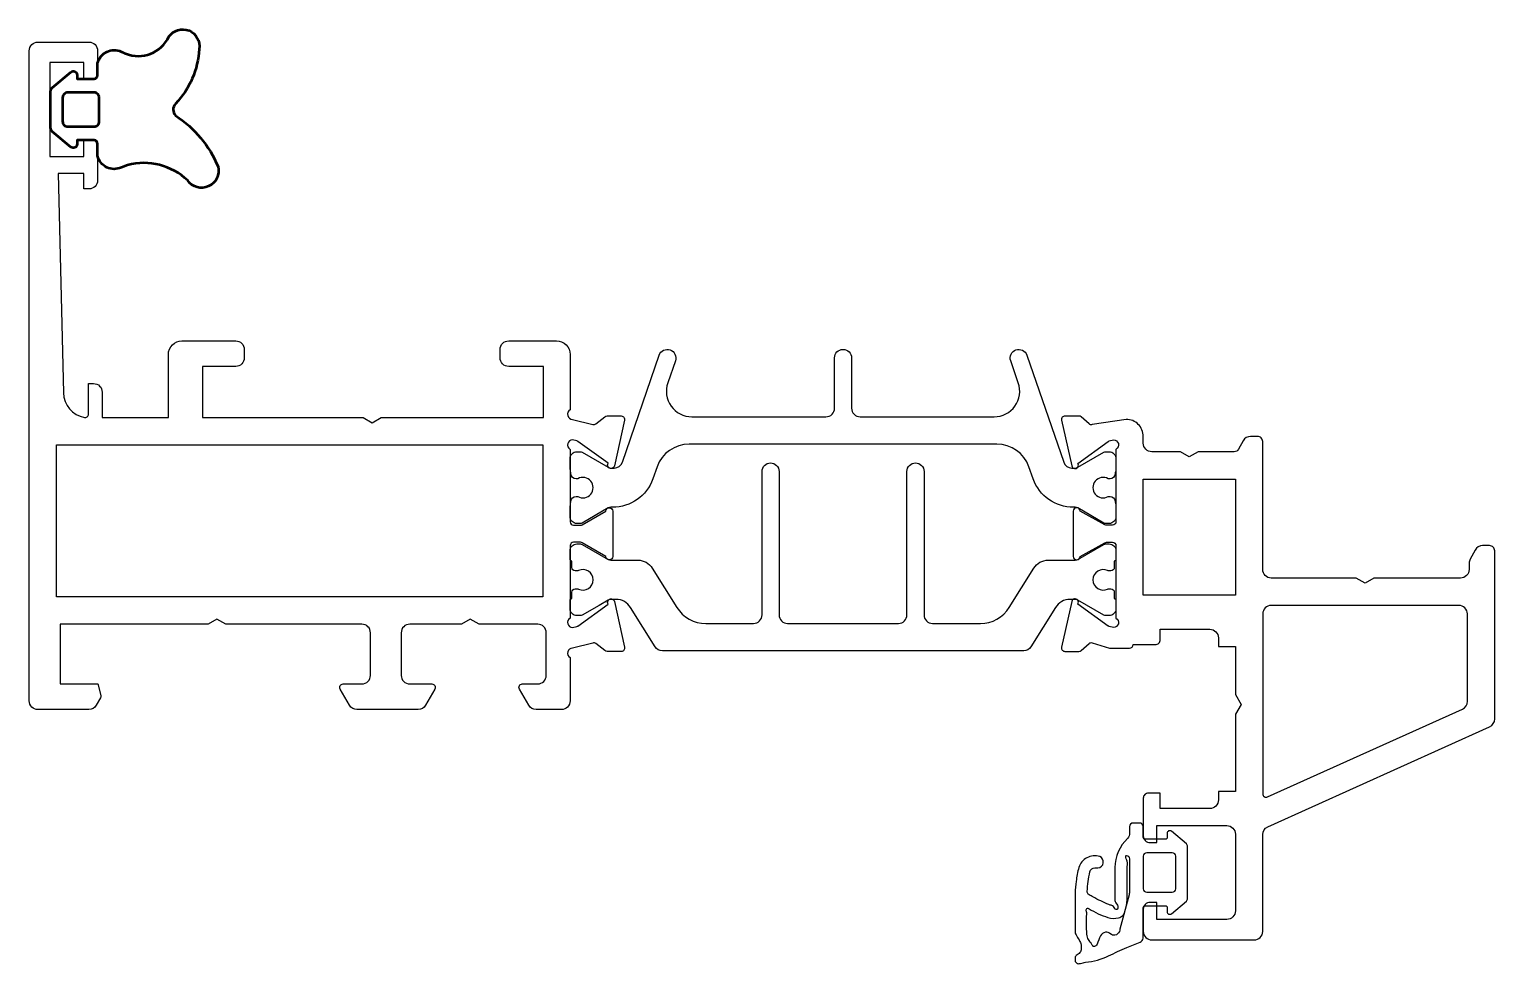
# Model space of a CAD drawing. Header units: millimetres. Extents: x 0 to 85.9, y 0 to 54.7.
import ezdxf

# ---------------------------------------------------------------- set-up
doc = ezdxf.new("R2010")
doc.units = ezdxf.units.MM
doc.layers.add('aluminium', color=4, linetype='Continuous')
doc.layers.add('rubber', color=1, linetype='Continuous')

msp = doc.modelspace()

# ---------------------------------------------------------------- linework, layer by layer
at = {"layer": 'aluminium'}
for points in [[(32.155, 19.781), (33.942, 21.056, -1.238312), (34.297, 21.219), (34.891, 18.54, -0.479614), (34.699, 18.294), (33.865, 18.294, -0.172618), (33.738, 18.339), (33.212, 18.75, 0.244698), (33.031, 18.783), (31.85, 18.491, 0.767327), (31.7, 17.931), (31.7, 15.391, -0.414214), (31.2, 14.891), (29.708, 14.891, -0.267949), (29.275, 15.141), (28.727, 16.091, -0.57735), (28.9, 16.391), (29.8, 16.391, 0.414214), (30.3, 16.891), (30.3, 19.391, 0.414214), (29.8, 19.891), (26.37, 19.891), (25.85, 20.191), (25.33, 19.891), (22.299, 19.89, 0.414214), (21.8, 19.39), (21.8, 16.891, 0.414214), (22.3, 16.391), (23.6, 16.391, -0.57735), (23.773, 16.091), (23.225, 15.141, -0.267949), (22.792, 14.891), (19.208, 14.891, -0.267949), (18.775, 15.141), (18.227, 16.091, -0.57735), (18.4, 16.391), (19.5, 16.391, 0.414214), (20, 16.891), (20, 19.391, 0.414214), (19.5, 19.891), (11.52, 19.891), (11, 20.191), (10.48, 19.891), (1.8, 19.891), (1.8, 16.391), (4.014, 16.391), (4.193, 15.721, -0.198912), (4.173, 15.569), (3.926, 15.141, -0.267949), (3.493, 14.891), (0.5, 14.891, -0.414214), (0, 15.391), (0, 53.491, -0.414214), (0.5, 53.991), (3.5, 53.991, -0.414214), (4, 53.491), (4, 52.191, -0.414214), (3.6, 51.791), (3.2, 51.791), (3.2, 52.791), (1.2, 52.791), (1.2, 47.291), (3.2, 47.291), (3.2, 48.291), (3.6, 48.291, -0.414214), (4, 47.891), (4, 45.891, -0.414214), (3.5, 45.391), (3.2, 45.391), (3.2, 46.291), (1.7, 46.291), (2.001, 33.443, 0.356257), (3.235, 32.002, 0.467488), (3.47, 32.199), (3.47, 33.991), (3.77, 33.991, -0.414214), (4.27, 33.491), (4.27, 31.991), (8.15, 31.991), (8.15, 35.691, -0.414213), (8.95, 36.491), (12.1, 36.491, -0.414214), (12.6, 35.991), (12.6, 35.491, -0.414214), (12.1, 34.991), (10.15, 34.991), (10.15, 31.991), (19.58, 31.991), (20.1, 31.691), (20.62, 31.991), (30.15, 31.991), (30.15, 34.991), (28.1, 34.991, -0.414214), (27.6, 35.491), (27.6, 35.991, -0.414214), (28.1, 36.491), (30.9, 36.491, -0.414214), (31.7, 35.691), (31.7, 32.451, 0.767327), (31.85, 31.891), (33.031, 31.599, 0.244698), (33.212, 31.632), (33.738, 32.043, -0.172618), (33.865, 32.088), (34.699, 32.088, -0.479614), (34.891, 31.842), (34.297, 29.163, -1.238312), (33.942, 29.326), (32.155, 30.6, 0.080897), (32.098, 30.629), (31.85, 30.691, 0.767327), (31.7, 30.131), (31.7, 25.891, 0.414214), (31.9, 25.691), (32.316, 25.691, 0.131652), (32.416, 25.718), (33.8, 26.517, -0.999998), (34.2, 26.517), (34.2, 23.865, -0.999998), (33.8, 23.865), (32.416, 24.664, 0.131652), (32.316, 24.691), (31.9, 24.691, 0.414214), (31.7, 24.491), (31.7, 20.251, 0.767327), (31.85, 19.691), (32.098, 19.753, 0.080897)], [(85.6, 24.491), (85.194, 24.491, 0.272375), (84.757, 24.234), (84.463, 23.704, 0.127458), (84.4, 23.461), (84.4, 23.091, -0.414214), (83.9, 22.591), (78.82, 22.591), (78.3, 22.291), (77.78, 22.591), (72.8, 22.591, -0.414214), (72.3, 23.091), (72.3, 30.591, 0.414214), (72, 30.891), (71.594, 30.891, 0.272375), (71.157, 30.634), (70.886, 30.146, -0.272375), (70.623, 29.991), (68.52, 29.991), (68, 29.691), (67.48, 29.991), (65.8, 29.991, -0.414214), (65.3, 30.491), (65.3, 30.891, 0.414214), (64.3, 31.891), (62.311, 31.581, -0.263193), (62.119, 31.623), (61.662, 32.034, 0.185256), (61.528, 32.086), (60.704, 32.086, 0.479656), (60.509, 31.842), (61.103, 29.163, 1.178332), (61.469, 29.31), (63.244, 30.6, -0.083094), (63.303, 30.629), (63.55, 30.691, -0.767327), (63.7, 30.131), (63.7, 25.891, -0.414214), (63.5, 25.691), (63.151, 25.691, -0.126464), (63.055, 25.716), (61.6, 26.517, 1), (61.2, 26.517), (61.2, 23.865, 1), (61.6, 23.865), (63.055, 24.666, -0.126464), (63.151, 24.691), (63.5, 24.691, -0.414214), (63.7, 24.491), (63.7, 20.251, -0.767327), (63.55, 19.691), (63.303, 19.753, -0.083094), (63.244, 19.782), (61.469, 21.072, 1.178332), (61.103, 21.219), (60.509, 18.539, 0.479656), (60.704, 18.296), (61.528, 18.296, 0.185256), (61.662, 18.348), (62.119, 18.759, -0.263193), (62.311, 18.801), (63.326, 18.491), (63.974, 18.491), (64.5, 18.491, 0.414214), (64.7, 18.691), (66, 18.691, 0.414214), (66.3, 18.991), (66.3, 19.591), (69.2, 19.591, -0.414214), (69.7, 19.091), (69.7, 18.591), (70.7, 18.591), (70.7, 15.769), (71.034, 15.191), (70.7, 14.613), (70.7, 10.091), (69.7, 10.091), (69.7, 9.591, -0.414214), (69.2, 9.091), (66.3, 9.091), (66.3, 9.991), (65.6, 9.991, 0.414214), (65.3, 9.691), (65.3, 7.491, 0.414214), (65.7, 7.091), (66.1, 7.091), (66.1, 8.091), (70.2, 8.091, -0.414214), (70.7, 7.591), (70.7, 3.091, -0.414214), (70.2, 2.591), (66.1, 2.591), (66.1, 3.591), (65.7, 3.591, 0.414214), (65.3, 3.191), (65.3, 1.891, 0.414214), (65.8, 1.391), (71.8, 1.391, 0.414214), (72.3, 1.891), (72.3, 7.566, -0.295071), (72.595, 8.022), (85.605, 13.881, 0.295071), (85.9, 14.337), (85.9, 24.191, 0.414214)], [(83.8, 20.991), (72.8, 20.991, 0.414214), (72.3, 20.491), (72.3, 9.954, 0.544317), (72.582, 9.771), (84.005, 14.915, 0.295071), (84.3, 15.371), (84.3, 20.491, 0.414214)]]:
    msp.add_lwpolyline(points, format="xyb", close=True, dxfattribs=at)
for points in [[(30.1, 21.491), (1.6, 21.491), (1.6, 30.391), (30.1, 30.391)], [(70.7, 21.591), (65.3, 21.591), (65.3, 28.391), (70.7, 28.391)]]:
    msp.add_lwpolyline(points, close=True, dxfattribs=at)
at = {"layer": 'rubber', "linetype": 'Continuous', "lineweight": 50}
for points in [[(4, 48.041, 0.414214), (3.8, 48.241), (2.8, 48.241), (2.8, 48.017, -0.63707), (2.43, 47.844), (1.357, 48.744, -0.221695), (1.25, 48.974), (1.25, 51.108, -0.221695), (1.357, 51.338), (2.43, 52.238, -0.63707), (2.8, 52.066), (2.8, 51.841), (3.8, 51.841, 0.414214), (4, 52.041), (4, 52.752, -0.477948), (5.4, 53.432, 0.0417), (5.637, 53.332, 0.402089), (8.186, 54.315, -0.812103), (9.952, 53.589, -0.18185), (8.573, 50.386, 0.408111), (8.579, 49.686, -0.149201), (11.062, 46.699, -0.840975), (9.283, 45.888, 0.261651), (5.762, 46.784), (5.4, 46.651, -0.477948), (4, 47.331)], [(4.1, 49.341), (4.1, 50.741, 0.414214), (3.8, 51.041), (2.25, 51.041, 0.414214), (1.95, 50.741), (1.95, 49.341, 0.414214), (2.25, 49.041), (3.8, 49.041, 0.414214)]]:
    msp.add_lwpolyline(points, format="xyb", close=True, dxfattribs=at)
at = {"layer": 'rubber'}
for points in [[(36.927, 35.654, -1), (37.872, 35.328), (37.425, 34.029, 0.515034), (38.843, 32.041), (46.7, 32.041, 0.414214), (47.2, 32.541), (47.2, 35.491, -1), (48.2, 35.491), (48.2, 32.541, 0.414214), (48.7, 32.041), (56.557, 32.041, 0.515034), (57.975, 34.029), (57.528, 35.328, -1), (58.473, 35.654), (60.634, 29.378, 0.320103), (61.107, 29.041), (61.314, 29.041, 0.131652), (61.464, 29.081), (62.994, 29.964, -0.131652), (63.094, 29.991), (63.3, 29.991, -0.414214), (63.7, 29.591), (63.7, 29.009, -0.044632), (63.697, 28.974, 0.012287), (63.651, 28.677, -0.37684), (63.353, 28.416), (63.24, 28.416, 1.69614), (63.24, 27.366), (63.353, 27.366, -0.37684), (63.651, 27.105, 0.012287), (63.697, 26.808, -0.044632), (63.7, 26.773), (63.7, 26.191, -0.414214), (63.3, 25.791), (63.094, 25.791, -0.131652), (62.994, 25.818), (61.464, 26.701, 0.131652), (61.314, 26.741), (61.207, 26.741, -0.317203), (58.851, 28.402), (58.599, 29.112, 0.317203), (56.715, 30.441), (38.685, 30.441, 0.317203), (36.801, 29.112), (36.549, 28.402, -0.317203), (34.193, 26.741), (34.086, 26.741, 0.131652), (33.936, 26.701), (32.406, 25.818, -0.131652), (32.306, 25.791), (32.1, 25.791, -0.414214), (31.7, 26.191), (31.7, 26.773, -0.044632), (31.703, 26.808, 0.012287), (31.749, 27.105, -0.37684), (32.047, 27.366), (32.16, 27.366, 1.69614), (32.16, 28.416), (32.047, 28.416, -0.37684), (31.749, 28.677, 0.012287), (31.703, 28.974, -0.044632), (31.7, 29.009), (31.7, 29.591, -0.414214), (32.1, 29.991), (32.306, 29.991, -0.131652), (32.406, 29.964), (33.936, 29.081, 0.131652), (34.086, 29.041), (34.293, 29.041, 0.320103), (34.766, 29.378)], [(50.947, 19.933, 0.414214), (51.447, 20.433), (51.447, 28.841, -1), (52.447, 28.841), (52.447, 20.433, 0.414214), (52.947, 19.933), (55.749, 19.933, 0.258618), (57.445, 20.873), (58.881, 23.171, -0.258618), (59.729, 23.641), (61.314, 23.641, 0.131652), (61.464, 23.681), (62.994, 24.564, -0.131652), (63.094, 24.591), (63.3, 24.591, -0.414214), (63.7, 24.191), (63.7, 23.691, -0.414214), (63.6, 23.591), (63.6, 23.216, -0.414214), (63.4, 23.016), (63.288, 23.016, -0.109552), (63.204, 23.035, 0.548663), (62.35, 22.491, 0.548663), (63.204, 21.947, -0.109552), (63.288, 21.966), (63.4, 21.966, -0.414214), (63.6, 21.766), (63.6, 21.391, -0.414214), (63.7, 21.291), (63.7, 20.791, -0.414214), (63.3, 20.391), (63.094, 20.391, -0.131652), (62.994, 20.418), (61.464, 21.301, 0.131652), (61.314, 21.341), (61.004, 21.341, 0.258618), (60.156, 20.871), (58.717, 18.568, -0.258618), (58.293, 18.333), (37.108, 18.333, -0.258618), (36.684, 18.568), (35.244, 20.871, 0.258618), (34.396, 21.341), (34.086, 21.341, 0.131652), (33.936, 21.301), (33.399, 20.991), (32.407, 20.418, -0.131652), (32.307, 20.391), (32.1, 20.391, -0.414214), (31.7, 20.791), (31.7, 21.291, -0.414214), (31.8, 21.391), (31.8, 21.766, -0.414214), (32, 21.966), (32.112, 21.966, -0.109552), (32.197, 21.947, 0.548663), (33.05, 22.491, 0.548663), (32.197, 23.035, -0.109552), (32.112, 23.016), (32, 23.016, -0.414214), (31.8, 23.216), (31.8, 23.591, -0.414214), (31.7, 23.691), (31.7, 24.191, -0.414214), (32.1, 24.591), (32.307, 24.591, -0.131652), (32.407, 24.564), (33.936, 23.681, 0.131652), (34.086, 23.641), (35.671, 23.641, -0.258618), (36.519, 23.171), (37.955, 20.873, 0.258618), (39.651, 19.933), (42.451, 19.933, 0.414214), (42.951, 20.433), (42.951, 28.841, -1), (43.951, 28.841), (43.951, 20.433, 0.414214), (44.451, 19.933)], [(66.699, 7.641), (66.699, 7.391, -0.414214), (66.599, 7.291), (65.399, 7.291, -0.414214), (65.299, 7.391), (65.299, 8.041, 0.414214), (65.099, 8.241), (64.699, 8.241, 0.414214), (64.499, 8.041), (64.499, 7.655, -0.176327), (64.382, 7.334, 0.207909), (63.64, 5.636), (63.639, 3.744, 0.16407), (63.697, 3.566), (63.79, 3.423, -0.133911), (63.814, 3.303, -0.149412), (63.786, 3.19, -0.302776), (63.703, 3.169, -0.156156), (63.631, 3.233, 0.014426), (63.546, 3.353, 0.177793), (63.427, 3.421, -0.087704), (63.278, 3.466, -0.035566), (62.349, 3.913, -0.0025), (62.137, 4.024, -0.195686), (62.03, 4.151, -0.082311), (62.017, 4.237, -0.050141), (62.176, 5.38, -0.349731), (62.461, 5.618), (62.64, 5.618, 0.805421), (62.749, 6.273, 0.222141), (61.995, 6.203, 0.192219), (61.52, 5.64, 0.028883), (61.364, 4.822, 0.016757), (61.299, 4.144), (61.299, 2.102, 0.034247), (61.312, 1.816, 0.086161), (61.368, 1.685, 0.022832), (61.535, 1.397, -0.054192), (61.635, 1.177, -0.119377), (61.657, 0.818, -0.194696), (61.537, 0.606, -0.059282), (61.418, 0.523, 0.220126), (61.299, 0.34), (61.299, 0.174, 0.255227), (61.423, 0.017, 0.155596), (61.62, 0.014, -0.039888), (61.917, 0.079, 0.087136), (63.266, 0.457, -0.012498), (64.336, 0.946, -0.009783), (65.116, 1.259, 0.251998), (65.299, 1.491), (65.299, 3.291, -0.414214), (65.399, 3.391), (66.599, 3.391, -0.414214), (66.699, 3.291), (66.699, 3.041, 0.63707), (66.946, 2.926), (67.828, 3.666, 0.221695), (67.899, 3.819), (67.899, 6.862, 0.221695), (67.828, 7.016), (66.946, 7.756, 0.63707)], [(65.299, 4.391, 0.414214), (65.499, 4.191), (66.999, 4.191, 0.414214), (67.199, 4.391), (67.199, 6.291, 0.414214), (66.999, 6.491), (65.499, 6.491, 0.414214), (65.299, 6.291)]]:
    msp.add_lwpolyline(points, format="xyb", close=True, dxfattribs=at)
msp.add_lwpolyline([(64.317, 3.473, 0.074218), (64.352, 3.763), (64.349, 5.577, -0.062315), (64.362, 5.698, 0.059734), (64.378, 5.869, 0.123461), (64.327, 6.059, -0.052208), (64.292, 6.142, -0.075244), (64.275, 6.299, -0.418693), (64.318, 6.342, -0.363579), (64.499, 6.146), (64.499, 4.284, -0.065543), (64.465, 4.025), (63.928, 2.019, -0.042169), (63.899, 1.89, -0.265239), (63.635, 1.669, -0.231161), (63.389, 1.738, 0.253728), (63.086, 1.838, 0.22449), (62.785, 1.633, 0.008797), (62.597, 1.147, -0.248624), (62.511, 1.039, -0.330052), (62.353, 1.033), (62.336, 1.045, -0.155917), (62.279, 1.118, 0.099426), (62.238, 1.192, -0.051025), (62.089, 1.408, -0.120776), (61.994, 1.722, -0.011443), (61.977, 2.099, -0.011046), (61.986, 3.003, 0.131219), (61.971, 3.05, -0.353394), (61.996, 3.231, -0.185097), (62.052, 3.246, -0.098233), (62.121, 3.222, 0.06315), (63.23, 2.708, 0.145726), (63.849, 2.685, 0.104289), (64.112, 2.824, 0.127497), (64.18, 2.963)], format="xyb", dxfattribs=at)

doc.saveas('drawing.dxf')
